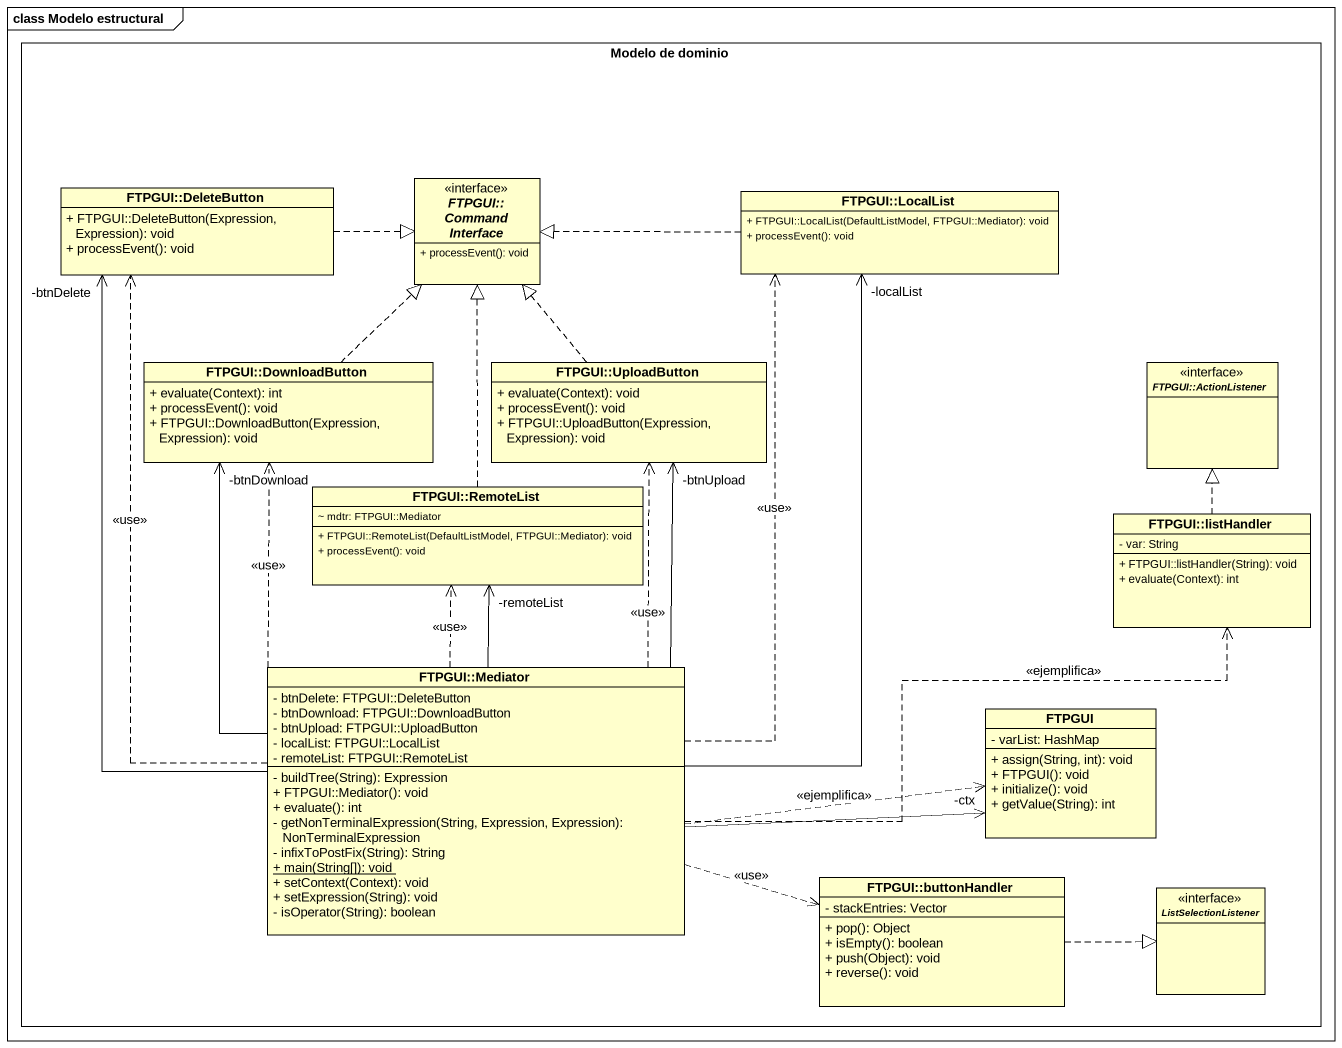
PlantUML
@startuml
mainframe class Modelo estructural
hide circle
hide empty members
skinparam classAttributeIconSize 0
rectangle "Modelo de dominio" as Modelo_de_dominio {
  class "FTPGUI::DeleteButton" as FTPGUI_DeleteButton {
    + FTPGUI::DeleteButton(Expression, Expression): void
    + processEvent(): void
  }
  interface "FTPGUI::CommandInterface" as FTPGUI_CommandInterface {
    + processEvent(): void
  }
  class "FTPGUI::LocalList" as FTPGUI_LocalList {
    + FTPGUI::LocalList(DefaultListModel, FTPGUI::Mediator): void
    + processEvent(): void
  }
  class "FTPGUI::DownloadButton" as FTPGUI_DownloadButton {
    + evaluate(Context): int
    + processEvent(): void
    + FTPGUI::DownloadButton(Expression, Expression): void
  }
  class "FTPGUI::UploadButton" as FTPGUI_UploadButton {
    + evaluate(Context): void
    + processEvent(): void
    + FTPGUI::UploadButton(Expression, Expression): void
  }
  interface "FTPGUI::ActionListener" as FTPGUI_ActionListener
  class "FTPGUI::RemoteList" as FTPGUI_RemoteList {
    ~ mdtr: FTPGUI::Mediator
    + FTPGUI::RemoteList(DefaultListModel, FTPGUI::Mediator): void
    + processEvent(): void
  }
  class "FTPGUI::listHandler" as FTPGUI_listHandler {
    - var: String
    + FTPGUI::listHandler(String): void
    + evaluate(Context): int
  }
  class "FTPGUI::Mediator" as FTPGUI_Mediator {
    - btnDelete: FTPGUI::DeleteButton
    - btnDownload: FTPGUI::DownloadButton
    - btnUpload: FTPGUI::UploadButton
    - localList: FTPGUI::LocalList
    - remoteList: FTPGUI::RemoteList
    - buildTree(String): Expression
    + FTPGUI::Mediator(): void
    + evaluate(): int
    - getNonTerminalExpression(String, Expression, Expression): NonTerminalExpression
    - infixToPostFix(String): String
    {static} + main(String[]): void
    + setContext(Context): void
    + setExpression(String): void
    - isOperator(String): boolean
  }
  class FTPGUI {
    - varList: HashMap
    + assign(String, int): void
    + FTPGUI(): void
    + initialize(): void
    + getValue(String): int
  }
  class "FTPGUI::buttonHandler" as FTPGUI_buttonHandler {
    - stackEntries: Vector
    + pop(): Object
    + isEmpty(): boolean
    + push(Object): void
    + reverse(): void
  }
  interface ListSelectionListener
}
FTPGUI_DeleteButton .right.|> FTPGUI_CommandInterface
FTPGUI_LocalList .left.|> FTPGUI_CommandInterface
FTPGUI_DownloadButton .up.|> FTPGUI_CommandInterface
FTPGUI_UploadButton .up.|> FTPGUI_CommandInterface
FTPGUI_RemoteList .up.|> FTPGUI_CommandInterface
FTPGUI_listHandler .up.|> FTPGUI_ActionListener
FTPGUI_Mediator .up.> FTPGUI_DeleteButton : <<use>>
FTPGUI_Mediator -up-> "-btnDelete" FTPGUI_DeleteButton
FTPGUI_Mediator -up-> "-localList" FTPGUI_LocalList
FTPGUI_Mediator .up.> FTPGUI_LocalList : <<use>>
FTPGUI_Mediator .up.> FTPGUI_DownloadButton : <<use>>
FTPGUI_Mediator -up-> "-btnDownload" FTPGUI_DownloadButton
FTPGUI_Mediator .up.> FTPGUI_UploadButton : <<use>>
FTPGUI_Mediator -up-> "-btnUpload" FTPGUI_UploadButton
FTPGUI_Mediator .up.> FTPGUI_RemoteList : <<use>>
FTPGUI_Mediator -up-> "-remoteList" FTPGUI_RemoteList
FTPGUI_Mediator .right.> FTPGUI_listHandler : <<ejemplifica>>
FTPGUI_Mediator .right.> FTPGUI : <<ejemplifica>>
FTPGUI_Mediator -right-> "-ctx" FTPGUI
FTPGUI_Mediator .right.> FTPGUI_buttonHandler : <<use>>
FTPGUI_buttonHandler .right.|> ListSelectionListener
@enduml
